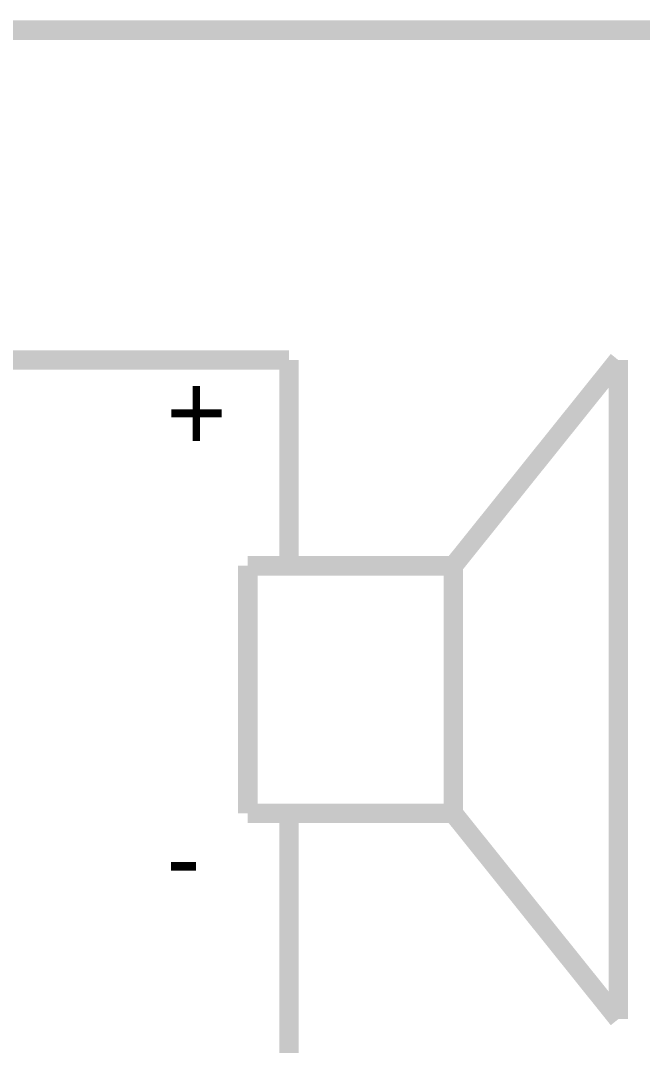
# Model space of a CAD drawing. Header units: inches. Extents: x 0 to 15, y 0 to 9.5.
# Drawn here: x 10.436 to 10.814, y 1.584 to 2.206 of the extents above; entities that cross this region are included whole.
import ezdxf

# ---------------------------------------------------------------- set-up
doc = ezdxf.new("R2010")
doc.units = ezdxf.units.IN
doc.header["$MEASUREMENT"] = 0
doc.layers.add('Sheet', color=255, linetype='Continuous')

msp = doc.modelspace()

# ---------------------------------------------------------------- linework, layer by layer
at = {"layer": 'Sheet'}
msp.add_lwpolyline([(8.99985, 2.19985, 0.0118, 0.0118, 0), (11.19898, 2.19985, 0.0118, 0.0118, 0), (11.19898, 1.19998, 0.0118, 0.0118, 0), (8.99985, 1.19998, 0.0118, 0.0118, 0), (8.99985, 2.19985, 0.0118, 0.0118, 0)], format="xyseb", close=True, dxfattribs=at)
for points in [[(10.29929, 1.99973, 0.0118, 0.0118, 0), (10.59918, 1.99973, 0.0118, 0.0118, 0)], [(10.59918, 1.89985, 0.0118, 0.0118, 0), (10.59918, 1.99973, 0.0118, 0.0118, 0)], [(10.69903, 1.87488, 0.0118, 0.0118, 0), (10.79924, 1.99973, 0.0118, 0.0118, 0)], [(10.79924, 1.59986, 0.0118, 0.0118, 0), (10.79924, 1.99973, 0.0118, 0.0118, 0)], [(10.59918, 1.89985, 0.0118, 0.0118, 0), (10.59918, 1.87488, 0.0118, 0.0118, 0)], [(10.57422, 1.87488, 0.0118, 0.0118, 0), (10.57422, 1.7247, 0.0118, 0.0118, 0)], [(10.57422, 1.87488, 0.0118, 0.0118, 0), (10.59918, 1.87488, 0.0118, 0.0118, 0)], [(10.59918, 1.87488, 0.0118, 0.0118, 0), (10.69903, 1.87488, 0.0118, 0.0118, 0)], [(10.69903, 1.7247, 0.0118, 0.0118, 0), (10.69903, 1.87488, 0.0118, 0.0118, 0)], [(10.57422, 1.7247, 0.0118, 0.0118, 0), (10.59918, 1.7247, 0.0118, 0.0118, 0)], [(10.59918, 1.69973, 0.0118, 0.0118, 0), (10.59918, 1.7247, 0.0118, 0.0118, 0)], [(10.59918, 1.7247, 0.0118, 0.0118, 0), (10.69903, 1.7247, 0.0118, 0.0118, 0)], [(10.69903, 1.7247, 0.0118, 0.0118, 0), (10.79924, 1.59986, 0.0118, 0.0118, 0)], [(10.59918, 1.69973, 0.0118, 0.0118, 0), (10.59918, 1.59986, 0.0118, 0.0118, 0)], [(10.59918, 1.59986, 0.0118, 0.0118, 0), (10.59918, 1.49998, 0.0118, 0.0118, 0)]]:
    msp.add_lwpolyline(points, format="xyseb", dxfattribs=at)

# ---------------------------------------------------------------- texts
for s, p in [('+', (10.52467, 1.94465)), ('-', (10.52467, 1.6744))]:
    msp.add_text(s, height=0.047, dxfattribs=at).set_placement(p)

doc.saveas('drawing.dxf')
